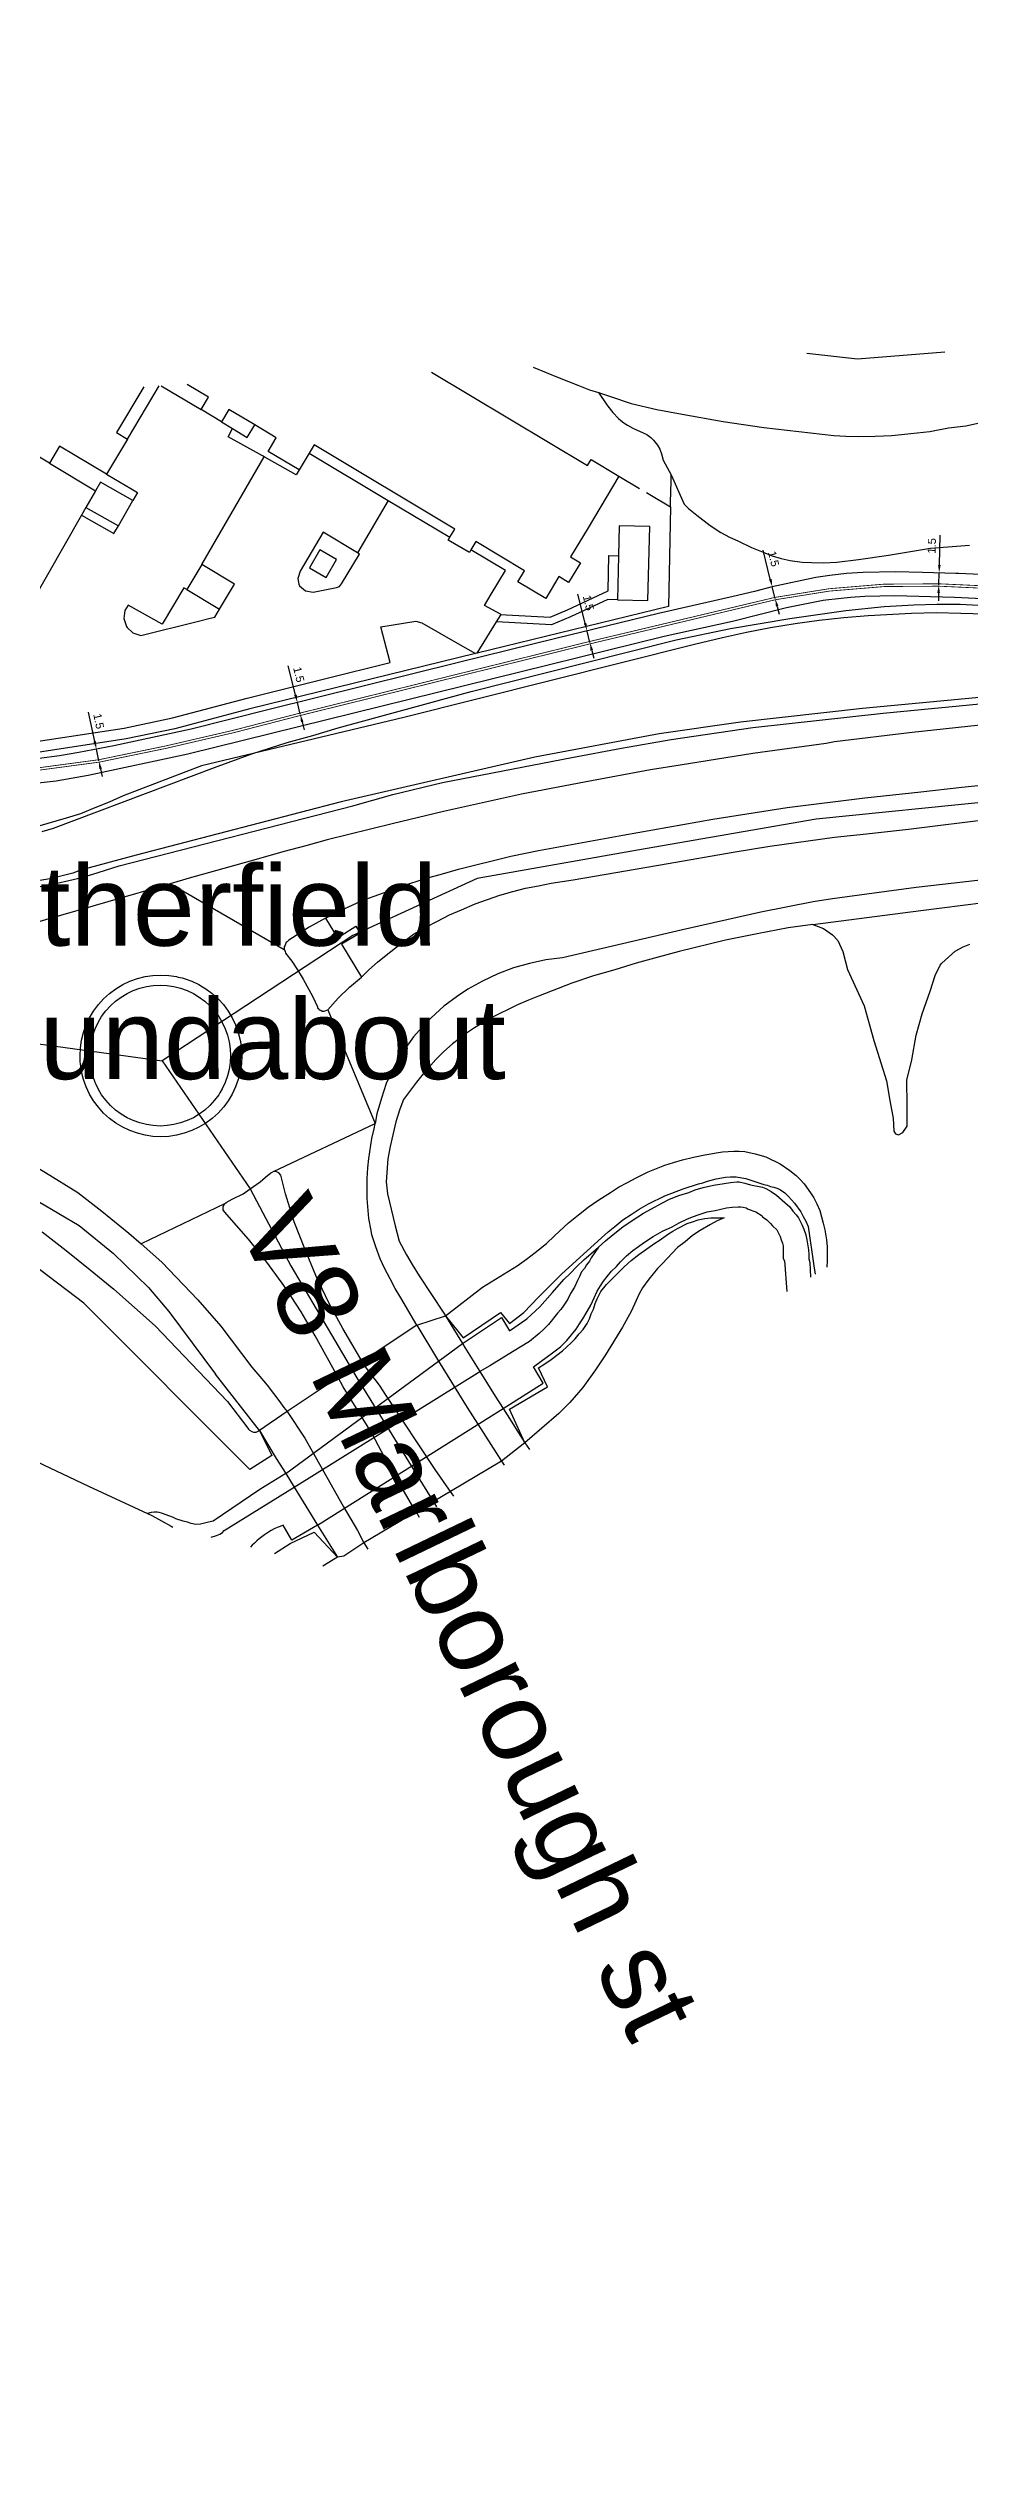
# Model space of a CAD drawing. Header units: millimetres. Extents: x 111502 to 977541, y 8702 to 1044108.
# Drawn here: x 487256.2 to 487371.3, y 236916.3 to 237219.1 of the extents above; entities that cross this region are included whole.
import ezdxf

# ---------------------------------------------------------------- set-up
doc = ezdxf.new("R2010")
doc.units = ezdxf.units.MM
doc.header["$LTSCALE"] = 0.25
doc.linetypes.add('DASHED2', pattern=[9.525, 6.35, -3.175])
for name, color, linetype in [('E HVSS As Laid Dimensions', 30, 'Continuous'), ('E HVSS As Laid HV', 10, 'Continuous'), ('X HVSS Site Background', 8, 'Continuous')]:
    doc.layers.add(name, color=color, linetype=linetype)
doc.styles.add('Arial', font='arial.ttf')
doc.dimstyles.new('HVSS AsLaid', dxfattribs={"dimtxt": 1, "dimasz": 1, "dimexe": 0, "dimexo": 0, "dimgap": 0.5, "dimtad": 1, "dimdec": 1, "dimzin": 1, "dimdsep": 46, "dimtxsty": 'Arial', "dimcen": 0.09, "dimadec": 0, "dimazin": 0, "dimtfac": 1, "dimtdec": 1, "dimtmove": 0, "dimatfit": 3, "dimfxl": 1, "dimtolj": 1, "dimtzin": 0, "dimarcsym": 0})

# ---------------------------------------------------------------- blocks, each defined once
blk = doc.blocks.new('OS MAP 060722')
at = {"layer": 'X HVSS Site Background'}
for points in [[(-1708.34, -1944.81), (-1703.11, -1955.78), (-1693.36, -1977.9), (-1687.38, -1990.36), (-1681.28, -2009.31), (-1661.38, -2013.31), (-1644.61, -2016.4), (-1630.11, -2018.78), (-1614.23, -2022.03), (-1589.61, -2026.78), (-1579.48, -2028.53), (-1571.86, -2029.53), (-1560.18, -2030.91), (-1540.18, -2033.66)], [(-1493.83, -1946.97), (-1490.58, -1948.31), (-1488.27, -1949.22), (-1486.78, -1949.81), (-1485.66, -1950.17)], [(-1459.62, -1945.24), (-1453.32, -1945.93), (-1442.41, -1945.06)], [(-1542.48, -1949.44), (-1545.91, -1955.17), (-1544.53, -1955.99)], [(-1544.53, -1955.99), (-1540.56, -1949.34)], [(-1540.3, -1949.33), (-1535.33, -1952.3)], [(-1535.33, -1952.3), (-1534.41, -1950.75), (-1537.07, -1949.16)], [(-1506.52, -1947.62), (-1487.04, -1959.27), (-1486.59, -1958.53), (-1483.11, -1960.61)], [(-1485.66, -1950.17), (-1484.18, -1950.66), (-1481.58, -1951.51), (-1478.38, -1952.26), (-1475.23, -1952.86), (-1470.08, -1953.76), (-1465.03, -1954.51), (-1456.28, -1955.51), (-1454.78, -1955.61), (-1453.18, -1955.66), (-1451.08, -1955.61), (-1449.03, -1955.51), (-1447.83, -1955.41), (-1446.63, -1955.26), (-1444.28, -1955.01), (-1441.93, -1954.56), (-1439.78, -1954.31), (-1437.68, -1953.86)], [(-1532.78, -1953.83), (-1535.33, -1952.3)], [(-1528.62, -1954.21), (-1531.85, -1952.28), (-1532.78, -1953.83)], [(-1485.66, -1950.17), (-1484.64, -1951.69), (-1484.52, -1951.86), (-1483.88, -1952.67), (-1483.18, -1953.39), (-1482.67, -1953.82), (-1482.62, -1953.87), (-1482.05, -1954.24), (-1481.36, -1954.6), (-1479.63, -1955.42), (-1479.13, -1955.78), (-1478.78, -1956.12), (-1478.29, -1956.73), (-1478.01, -1957.25), (-1477.79, -1957.82), (-1477.57, -1958.6), (-1476.6, -1960.46)], [(-1554.28, -1958.99), (-1559.28, -1956)], [(-1544.53, -1955.99), (-1547.15, -1960.37)], [(-1532.78, -1953.83), (-1531.4, -1954.65)], [(-1532.78, -1953.83), (-1531.4, -1954.65)], [(-1527.45, -1958.2), (-1527.67, -1958.08), (-1531.96, -1955.68), (-1531.4, -1954.65)], [(-1531.4, -1954.65), (-1529.55, -1955.76), (-1528.62, -1954.21)], [(-1523.08, -1959.83), (-1526.94, -1957.51), (-1525.93, -1955.82), (-1528.62, -1954.21)], [(-1547.15, -1960.37), (-1553.01, -1956.86), (-1554.28, -1958.99)], [(-1554.28, -1958.99), (-1548.52, -1962.44)], [(-1535.22, -1971.65), (-1527.45, -1958.2)], [(-1523.08, -1959.83), (-1523.44, -1960.43), (-1527.45, -1958.2)], [(-1521.82, -1957.72), (-1523.08, -1959.83)], [(-1504.23, -1968.25), (-1503.62, -1967.22), (-1521.21, -1956.69), (-1521.82, -1957.72)], [(-1521.82, -1957.72), (-1511.93, -1963.64)], [(-1543.86, -1963.66), (-1547.9, -1961.35), (-1548.52, -1962.44)], [(-1547.15, -1960.37), (-1546.93, -1960.5), (-1544.12, -1962.16), (-1543.28, -1962.64), (-1543.86, -1963.66)], [(-1483.11, -1960.61), (-1486.96, -1967.05), (-1489.15, -1970.71), (-1487.93, -1971.44), (-1489.4, -1973.89), (-1490.61, -1973.16), (-1492.24, -1975.88), (-1495.73, -1973.8), (-1494.9, -1972.43), (-1500.98, -1968.79), (-1501.6, -1969.82)], [(-1483.11, -1960.61), (-1480.53, -1962.15)], [(-1476.67, -1964.46), (-1476.66, -1963.87), (-1476.61, -1961.29), (-1476.6, -1960.46)], [(-1476.6, -1960.46), (-1474.98, -1964.11), (-1474.43, -1964.65), (-1473.4, -1965.47), (-1471.73, -1966.76), (-1470.39, -1967.66), (-1469.28, -1968.24), (-1468.26, -1968.71), (-1466.55, -1969.52), (-1465.09, -1970.12), (-1463.95, -1970.58), (-1462.85, -1970.89), (-1461.74, -1971.13), (-1460.22, -1971.34), (-1459.06, -1971.41), (-1457.59, -1971.43), (-1455.91, -1971.37), (-1453.19, -1971.04), (-1449.42, -1970.47), (-1444.19, -1969.61), (-1439.3, -1969.22)], [(-1549.71, -1964.51), (-1550.26, -1965.48)], [(-1548.52, -1962.44), (-1549.71, -1964.51)], [(-1549.71, -1964.51), (-1545.66, -1966.82)], [(-1545.66, -1966.82), (-1543.86, -1963.66)], [(-1511.93, -1963.64), (-1515.8, -1970.19)], [(-1511.93, -1963.64), (-1504.23, -1968.25)], [(-1476.67, -1964.46), (-1476.71, -1966.51), (-1476.91, -1976.9), (-1500.82, -1982.74)], [(-1479.68, -1962.67), (-1479.26, -1962.91), (-1476.67, -1964.46)], [(-1550.26, -1965.48), (-1558.61, -1980.12)], [(-1550.26, -1965.48), (-1546.8, -1967.45), (-1546.21, -1967.79), (-1545.66, -1966.82)], [(-1220.73, -1966.04), (-1213.45, -1977.93), (-1206.98, -1994.09), (-1205.04, -2000.24), (-1226.38, -1999.59), (-1252.24, -1998.3), (-1288.12, -1996.68), (-1313.98, -1995.71), (-1350.19, -1995.39), (-1380.9, -1997), (-1407.09, -1998.3), (-1436.18, -2001.21), (-1458.49, -2003.47), (-1480.79, -2007.35), (-1500.84, -2010.91), (-1516.36, -2018.02), (-1540.18, -2033.66)], [(-1515.8, -1970.19), (-1520.09, -1967.61), (-1522.93, -1972.48), (-1523.24, -1973.41), (-1523.11, -1974.12), (-1523.01, -1974.3), (-1522.28, -1974.96), (-1521.32, -1975.11), (-1518.4, -1974.51), (-1518.04, -1974.4), (-1517.76, -1974.08), (-1515.54, -1970.34), (-1515.8, -1970.19)], [(-1483.3, -1976.06), (-1479.49, -1976.16), (-1479.26, -1966.89), (-1483.07, -1966.8), (-1483.17, -1970.57)], [(-1521.78, -1972.08), (-1519.68, -1973.28), (-1518.39, -1971.03), (-1520.48, -1969.82), (-1521.78, -1972.08)], [(-1501.6, -1969.82), (-1501.8, -1970.16), (-1504.44, -1968.59), (-1504.23, -1968.25)], [(-1497.85, -1977.88), (-1499.92, -1976.76), (-1499.06, -1975.36), (-1497.27, -1972.41), (-1501.6, -1969.82)], [(-1497.85, -1977.88), (-1497.21, -1977.92), (-1491.71, -1978.22), (-1489.54, -1977.33), (-1484.47, -1974.96), (-1484.37, -1970.54), (-1483.17, -1970.57)], [(-1483.17, -1970.57), (-1483.3, -1976.06)], [(-1416.76, -1973.9), (-1440.63, -1972.76), (-1441.03, -1972.76), (-1445.18, -1972.66), (-1448.58, -1972.56), (-1452.58, -1972.66), (-1454.68, -1972.76), (-1456.78, -1973.01), (-1458.51, -1973.28), (-1463.95, -1974.45), (-1466.18, -1975.01), (-1468.83, -1975.66), (-1478.18, -1977.76), (-1489.29, -1980.49), (-1490.83, -1980.87), (-1503.18, -1983.91), (-1526.8, -1989.78), (-1536.58, -1992.21), (-1546.23, -1994.31), (-1550.58, -1995.16), (-1553.03, -1995.56), (-1558.08, -1996.21)], [(-1535.22, -1971.65), (-1537.1, -1974.78)], [(-1533.02, -1977.22), (-1531.15, -1974.09), (-1535.22, -1971.65)], [(-1354.29, -1979.9), (-1441.18, -1975.76), (-1448.63, -1975.56), (-1452.38, -1975.66), (-1454.18, -1975.76), (-1457.28, -1976.11), (-1457.58, -1976.16), (-1462.18, -1977.06), (-1468.93, -1978.76), (-1477.48, -1980.66), (-1502.43, -1986.81), (-1536.98, -1995.36), (-1549.43, -1998.01), (-1553.43, -1998.71), (-1560.58, -1999.51)], [(-1555.18, -2005.01), (-1553.78, -2004.61), (-1533.63, -1997.01), (-1528.98, -1995.31), (-1524.58, -1993.91), (-1521.38, -1993.01), (-1518.18, -1992.06), (-1501.58, -1987.51), (-1482.08, -1982.61), (-1475.98, -1981.06), (-1469.18, -1979.66), (-1465.48, -1979.01), (-1461.78, -1978.41), (-1454.78, -1977.41), (-1449.98, -1976.91), (-1446.28, -1976.71), (-1443.38, -1976.61), (-1440.48, -1976.61), (-1393.58, -1979.16), (-1353.83, -1980.76), (-1328.38, -1981.91)], [(-1537.1, -1974.78), (-1537.46, -1974.58), (-1540.2, -1979.11), (-1544.42, -1976.74), (-1544.84, -1977.41), (-1544.96, -1978.38), (-1544.64, -1979.39), (-1544.56, -1979.51), (-1543.86, -1980.18), (-1542.86, -1980.51), (-1535.8, -1978.76), (-1534.17, -1978.36), (-1533.62, -1978.22), (-1533.02, -1977.22)], [(-1537.1, -1974.78), (-1533.02, -1977.22)], [(-1483.3, -1976.06), (-1484.5, -1976.03), (-1489.15, -1978.21), (-1491.55, -1979.19), (-1498.42, -1978.81)], [(-1354.75, -1981.63), (-1368.93, -1981.11), (-1431.23, -1978.31), (-1434.28, -1978.06), (-1437.38, -1977.86), (-1440.38, -1977.76), (-1443.43, -1977.71), (-1446.58, -1977.76), (-1451.98, -1978.06), (-1455.03, -1978.31), (-1458.08, -1978.66), (-1461.08, -1979.06), (-1464.18, -1979.56), (-1467.18, -1980.16), (-1470.18, -1980.81), (-1473.68, -1981.66), (-1509.98, -1990.76), (-1535.28, -1996.81), (-1545.08, -2000.56), (-1546.83, -2001.36), (-1548.58, -2002.06), (-1550.38, -2002.81), (-1552.18, -2003.36), (-1555.78, -2004.41)], [(-1589.98, -1985.06), (-1588.15, -1986.86), (-1586.32, -1988.01), (-1585.12, -1988.51), (-1584.29, -1988.76), (-1582.15, -1989.08), (-1576.89, -1989.41), (-1577.25, -1994.16), (-1572.61, -1994.41), (-1567.13, -1994.47), (-1562.06, -1994.28), (-1555.93, -1993.77), (-1544.94, -1992.09), (-1538.91, -1990.82), (-1529.56, -1988.35), (-1519.73, -1985.89), (-1511.68, -1983.89), (-1512.86, -1979.42), (-1508.49, -1978.73), (-1507.75, -1978.93), (-1503.24, -1981.53), (-1501.04, -1982.79)], [(-1500.82, -1982.74), (-1498.42, -1978.81)], [(-1498.42, -1978.81), (-1497.85, -1977.88)], [(-1556.23, -2012.01), (-1554.38, -2011.71), (-1550.78, -2010.91), (-1548.98, -2010.41), (-1545.58, -2009.31), (-1516.38, -2001.81), (-1511.38, -2000.41), (-1505.18, -1998.91), (-1488.98, -1995.76), (-1482.78, -1994.61), (-1476.58, -1993.51), (-1466.38, -1992.01), (-1450.08, -1990.21), (-1429.83, -1988.26), (-1379.98, -1985.01), (-1374.08, -1984.51), (-1363.98, -1984.01), (-1358.08, -1983.81), (-1355.25, -1983.81), (-1354.75, -1981.63)], [(-1328.38, -1981.91), (-1328.78, -1982.56), (-1337.58, -1982.71), (-1365.78, -1983.31), (-1388.38, -1984.41), (-1415.58, -1986.16), (-1444.28, -1988.86), (-1452.68, -1989.66), (-1467.93, -1991.36), (-1478.08, -1992.81), (-1493.63, -1995.71), (-1517.83, -2001.31), (-1543.43, -2007.96), (-1550.38, -2009.86), (-1551.33, -2010.21), (-1552.33, -2010.46), (-1553.98, -2010.91), (-1555.98, -2011.21)], [(-1501.04, -1982.79), (-1529.23, -1989.68), (-1538.59, -1992.17), (-1544.7, -1993.45), (-1555.77, -1995.14), (-1561.98, -1995.66), (-1567.11, -1995.85), (-1576.74, -1996.13), (-1578.35, -1993.93), (-1579.39, -1992.93), (-1587.22, -1991.24), (-1594.49, -1987.04)], [(-1500.82, -1982.74), (-1501.04, -1982.79)], [(-1436.83, -1991.61), (-1446.48, -1992.66), (-1456.18, -1993.81), (-1457.23, -1994.01), (-1466.38, -1995.26), (-1475.48, -1996.71), (-1479.18, -1997.31), (-1487.23, -1998.81), (-1495.28, -2000.36), (-1496.03, -2000.51), (-1505.03, -2002.51), (-1511.43, -2004.06), (-1519.58, -2006.06), (-1522.23, -2006.81), (-1524.93, -2007.51), (-1529.18, -2008.71), (-1536.83, -2010.86), (-1539.2, -2011.55)], [(-1519.78, -2015.86), (-1519.28, -2015.56), (-1517.83, -2014.86), (-1514.98, -2013.56), (-1511.23, -2012.21), (-1509.23, -2011.51), (-1507.18, -2010.86), (-1505.18, -2010.31), (-1503.18, -2009.71), (-1496.63, -2008.11), (-1493.18, -2007.41), (-1482.63, -2005.46), (-1471.38, -2003.46), (-1462.08, -2002.01), (-1452.38, -2000.81), (-1445.38, -2000.06), (-1440.28, -1999.46), (-1426.63, -1998.06)], [(-1515.28, -2023.21), (-1514.38, -2022.31), (-1513.28, -2021.36), (-1512.18, -2020.46), (-1511.03, -2019.56), (-1508.78, -2017.86), (-1507.23, -2016.96), (-1505.78, -2016.21), (-1504.28, -2015.41), (-1502.78, -2014.81), (-1501.08, -2014.06), (-1497.98, -2012.96), (-1496.38, -2012.51), (-1494.78, -2012.11), (-1493.18, -2011.81), (-1491.58, -2011.46), (-1488.83, -2011.06), (-1476.98, -2009.01), (-1468.83, -2007.61), (-1464.28, -2006.86), (-1456.18, -2005.71), (-1452.18, -2005.31), (-1446.93, -2004.71), (-1436.23, -2003.41)], [(-1435.38, -2010.81), (-1445.98, -2012.01), (-1451.23, -2012.71), (-1456.43, -2013.41), (-1458.83, -2013.81), (-1465.38, -2015.11), (-1472.58, -2016.71), (-1475.18, -2017.31), (-1490.18, -2020.81), (-1492.23, -2021.06), (-1494.28, -2021.51), (-1496.28, -2022.06), (-1498.23, -2022.81), (-1500.18, -2023.71), (-1501.98, -2024.71), (-1503.28, -2025.61), (-1504.98, -2026.86), (-1506.58, -2028.31), (-1507.38, -2029.11), (-1508.78, -2030.66), (-1509.93, -2032.31), (-1510.98, -2034.01), (-1511.38, -2034.71), (-1512.18, -2036.51), (-1512.78, -2038.36), (-1513.38, -2040.31), (-1513.58, -2041.51)], [(-1539.2, -2011.55), (-1554.78, -2016.06), (-1556.33, -2016.51), (-1559.03, -2017.21), (-1560.72, -2017.58)], [(-1524.93, -2019.81), (-1539.2, -2011.55)], [(-1458.87, -2016.62), (-1445.41, -2014.9), (-1434.9, -2013.55), (-1424.61, -2012.24), (-1424.6, -2012.23)], [(-1458.87, -2016.62), (-1457.57, -2017.12), (-1456.42, -2017.92), (-1455.75, -2018.64), (-1455.12, -2020.01), (-1454.56, -2022.26), (-1452.46, -2026.82), (-1451.25, -2031.12), (-1449.7, -2036.18), (-1449.4, -2037.9), (-1449.3, -2038.42), (-1448.91, -2040.65), (-1448.87, -2040.86), (-1448.76, -2042.48), (-1448.58, -2042.81), (-1448.2, -2042.91), (-1447.64, -2042.64), (-1447.09, -2041.85), (-1447.1, -2041.39), (-1447.1, -2039.25), (-1447.15, -2036.08), (-1446.51, -2033.56), (-1445.96, -2030.47), (-1445.24, -2027.79), (-1444.23, -2024.95), (-1443.62, -2023.03), (-1442.96, -2021.7), (-1442.77, -2021.45), (-1441.11, -2019.96), (-1440.12, -2019.41), (-1439.29, -2019.08)], [(-1519.78, -2015.86), (-1521.83, -2016.96), (-1524.38, -2018.61), (-1524.58, -2018.81), (-1524.68, -2018.86), (-1524.83, -2019.21), (-1524.93, -2019.41), (-1524.93, -2019.81)], [(-1519.78, -2015.86), (-1518.28, -2018.31), (-1515.98, -2016.86), (-1515.43, -2017.71), (-1517.78, -2019.11), (-1515.28, -2023.21)], [(-1458.87, -2016.62), (-1461.98, -2017.06), (-1465.83, -2017.81), (-1469.78, -2018.61), (-1475.58, -2020.01), (-1478.23, -2020.71), (-1480.98, -2021.46), (-1483.63, -2022.31), (-1486.28, -2023.06), (-1488.98, -2023.96), (-1493.18, -2025.61), (-1494.43, -2026.11), (-1495.78, -2026.66), (-1499.18, -2028.36), (-1501.18, -2029.56), (-1502.18, -2030.21), (-1503.93, -2031.56), (-1504.98, -2032.51), (-1505.4, -2032.93), (-1505.98, -2033.51), (-1507.58, -2035.31), (-1508.43, -2036.36), (-1510.03, -2038.51), (-1510.48, -2039.71), (-1510.98, -2041.31), (-1511.38, -2042.91), (-1511.68, -2044.36), (-1511.98, -2045.91), (-1512.18, -2048.81), (-1512.03, -2050.31), (-1511.09, -2054.3), (-1510.58, -2056.22), (-1509.67, -2057.91), (-1508.97, -2059.12), (-1508.06, -2060.56), (-1504.98, -2065.21), (-1504.78, -2065.56)], [(-1524.93, -2019.81), (-1524.83, -2019.96), (-1524.78, -2020.21), (-1523.98, -2021.21), (-1523.28, -2022.31), (-1522.58, -2023.46), (-1521.38, -2025.66), (-1520.78, -2026.91), (-1520.78, -2027.06), (-1520.63, -2027.16), (-1520.58, -2027.31), (-1520.38, -2027.36), (-1520.18, -2027.46), (-1519.93, -2027.46), (-1519.48, -2027.31)], [(-1532.5, -2039.43), (-1532.54, -2039.47), (-1533.21, -2040.2), (-1533.94, -2040.87), (-1534.74, -2041.46), (-1535.59, -2041.97), (-1536.48, -2042.39), (-1537.42, -2042.73), (-1538.38, -2042.97), (-1539.36, -2043.11), (-1540.35, -2043.16), (-1541.34, -2043.11), (-1542.32, -2042.97), (-1543.28, -2042.73), (-1544.22, -2042.39), (-1545.11, -2041.97), (-1545.96, -2041.46), (-1546.76, -2040.87), (-1547.5, -2040.2), (-1548.16, -2039.47), (-1548.75, -2038.67), (-1549.26, -2037.82), (-1549.69, -2036.93), (-1550.02, -2035.99), (-1550.26, -2035.03), (-1550.41, -2034.05), (-1550.43, -2033.81), (-1550.45, -2033.06), (-1550.41, -2032.07), (-1550.26, -2031.09), (-1550.02, -2030.13), (-1549.69, -2029.19), (-1549.26, -2028.3), (-1548.75, -2027.45), (-1548.16, -2026.65), (-1547.5, -2025.91), (-1546.76, -2025.25), (-1545.96, -2024.66), (-1545.11, -2024.15), (-1544.22, -2023.72), (-1543.28, -2023.39), (-1542.32, -2023.15), (-1541.34, -2023), (-1540.35, -2022.95), (-1539.36, -2023), (-1538.38, -2023.15), (-1538.18, -2023.2), (-1537.7, -2023.31), (-1537.42, -2023.39), (-1536.48, -2023.72), (-1535.59, -2024.15), (-1535.15, -2024.41), (-1534.74, -2024.66), (-1533.94, -2025.25), (-1533.21, -2025.91), (-1532.54, -2026.65), (-1531.95, -2027.45), (-1531.44, -2028.3), (-1531.01, -2029.19), (-1530.68, -2030.13), (-1530.44, -2031.09), (-1530.29, -2032.07), (-1530.25, -2033.06), (-1530.29, -2034.05), (-1530.44, -2035.03), (-1530.68, -2035.99), (-1531.01, -2036.93), (-1531.44, -2037.82), (-1531.95, -2038.67), (-1532.5, -2039.43)], [(-1532.99, -2037.69), (-1533.12, -2037.91), (-1533.64, -2038.6), (-1534.22, -2039.24), (-1534.86, -2039.82), (-1535.55, -2040.33), (-1536.29, -2040.78), (-1537.07, -2041.15), (-1537.89, -2041.44), (-1538.72, -2041.65), (-1539.58, -2041.77), (-1540.44, -2041.82), (-1541.3, -2041.77), (-1542.15, -2041.65), (-1542.99, -2041.44), (-1543.8, -2041.15), (-1544.58, -2040.78), (-1545.33, -2040.33), (-1546.02, -2039.82), (-1546.66, -2039.24), (-1547.24, -2038.6), (-1547.75, -2037.91), (-1548.2, -2037.17), (-1548.45, -2036.64), (-1548.56, -2036.39), (-1548.86, -2035.57), (-1549.07, -2034.74), (-1549.19, -2033.88), (-1549.23, -2033.02), (-1549.19, -2032.16), (-1549.07, -2031.31), (-1548.86, -2030.47), (-1548.56, -2029.66), (-1548.2, -2028.88), (-1547.75, -2028.13), (-1547.24, -2027.44), (-1546.66, -2026.8), (-1546.02, -2026.22), (-1545.33, -2025.71), (-1544.58, -2025.26), (-1543.8, -2024.9), (-1542.99, -2024.6), (-1542.15, -2024.39), (-1541.3, -2024.27), (-1540.44, -2024.23), (-1539.58, -2024.27), (-1539.33, -2024.3), (-1538.72, -2024.39), (-1537.89, -2024.6), (-1537.07, -2024.9), (-1536.29, -2025.26), (-1535.55, -2025.71), (-1534.86, -2026.22), (-1534.22, -2026.8), (-1533.64, -2027.44), (-1533.12, -2028.13), (-1532.68, -2028.88), (-1532.31, -2029.66), (-1532.02, -2030.47), (-1531.81, -2031.31), (-1531.68, -2032.16), (-1531.64, -2033.02), (-1531.68, -2033.88), (-1531.81, -2034.74), (-1532.02, -2035.57), (-1532.31, -2036.39), (-1532.68, -2037.17), (-1532.99, -2037.69)], [(-1519.48, -2027.31), (-1518.18, -2025.86), (-1516.78, -2024.46), (-1515.28, -2023.21)], [(-1519.48, -2027.31), (-1513.58, -2041.51)], [(-1540.18, -2033.66), (-1529.18, -2049.66), (-1524.11, -2059.28), (-1515.86, -2073.28), (-1505.93, -2089.41)], [(-1528.03, -2079.86), (-1526.48, -2083.01), (-1529.23, -2084.76), (-1549.98, -2063.96), (-1557.58, -2058.16)], [(-1555.18, -2055.06), (-1552.18, -2057.36), (-1549.18, -2059.81), (-1546.23, -2062.21), (-1541.08, -2066.81), (-1532.03, -2076.26), (-1529.48, -2079.56), (-1529.38, -2079.71), (-1529.28, -2079.81), (-1528.98, -2080.01), (-1528.78, -2080.06), (-1528.43, -2080.06), (-1528.28, -2080.01), (-1528.03, -2079.86)], [(-1613.78, -2036.86), (-1601.58, -2038.46), (-1593.33, -2039.71), (-1585.43, -2040.86), (-1580.33, -2041.66), (-1578.38, -2041.91), (-1574.78, -2042.81), (-1573.03, -2043.36), (-1571.33, -2044.01), (-1569.58, -2044.71), (-1568.03, -2045.36), (-1566.58, -2046.11), (-1560.78, -2048.56), (-1555.62, -2051.27), (-1550.54, -2054.26), (-1546.28, -2057.75), (-1541.91, -2062.02), (-1539.36, -2064.99), (-1533.52, -2072.84)], [(-1568.35, -2040.83), (-1564.59, -2042.18), (-1561.95, -2043.47), (-1558.41, -2045.41), (-1554.78, -2047.62), (-1550.72, -2050.11), (-1547.74, -2052.46), (-1544.35, -2055.2), (-1542.82, -2056.54)], [(-1526.28, -2047.51), (-1513.58, -2041.51)], [(-1508.38, -2066.71), (-1510.38, -2063.31), (-1511.08, -2062.11), (-1511.68, -2060.91), (-1512.38, -2059.66), (-1512.93, -2058.41), (-1513.48, -2056.91), (-1513.98, -2055.41), (-1514.08, -2054.86), (-1514.38, -2053.36), (-1514.58, -2050.86), (-1514.58, -2048.36), (-1514.48, -2047.06), (-1514.38, -2045.86), (-1513.98, -2043.36), (-1513.68, -2042.16), (-1513.58, -2041.51)], [(-1504.78, -2065.56), (-1500.18, -2061.96), (-1495.83, -2059.31), (-1494.68, -2058.46), (-1493.58, -2057.61), (-1492.18, -2056.51), (-1491.18, -2055.56), (-1489.43, -2053.91), (-1488.18, -2052.91), (-1486.98, -2051.96), (-1485.63, -2051.06), (-1484.18, -2050.11), (-1483.18, -2049.46), (-1482.03, -2048.86), (-1480.98, -2048.31), (-1479.48, -2047.56), (-1478.43, -2047.11), (-1477.38, -2046.71), (-1476.28, -2046.36), (-1475.18, -2046.06), (-1473.78, -2045.71), (-1472.38, -2045.41), (-1471.63, -2045.31), (-1470.98, -2045.16), (-1470.18, -2045.06), (-1468.78, -2044.96), (-1468.08, -2044.96), (-1467.38, -2045.01), (-1466.08, -2045.31), (-1464.78, -2045.66), (-1462.98, -2046.56), (-1461.78, -2047.36), (-1460.98, -2048.01), (-1460.48, -2048.51), (-1459.98, -2049.06), (-1459.18, -2050.16), (-1458.78, -2050.81), (-1458.38, -2051.56), (-1458.03, -2052.36), (-1457.58, -2053.96), (-1457.38, -2054.81), (-1457.18, -2056.06), (-1457.08, -2056.91), (-1457.08, -2058.61), (-1457.15, -2059.45)], [(-1532.38, -2051.56), (-1532.18, -2051.36), (-1531.43, -2050.96), (-1530.08, -2050.31), (-1529.18, -2049.66), (-1527.93, -2048.81), (-1527.28, -2048.21), (-1526.63, -2047.66), (-1526.28, -2047.51)], [(-1515.18, -2071.24), (-1515.78, -2070.26), (-1517.63, -2067.11), (-1519.38, -2063.91), (-1520.98, -2060.51), (-1522.38, -2057.16), (-1523.68, -2053.81), (-1524.78, -2050.31), (-1525.38, -2047.96), (-1525.63, -2047.66), (-1525.98, -2047.51), (-1526.28, -2047.51)], [(-1504.78, -2065.56), (-1502.58, -2068.31), (-1497.93, -2065.11), (-1496.78, -2066.51), (-1494.98, -2065.11), (-1493.18, -2063.21), (-1490.23, -2060.31), (-1485.28, -2055.81), (-1484.48, -2055.06), (-1483.63, -2054.36), (-1482.63, -2053.56), (-1481.58, -2052.86), (-1480.58, -2052.21), (-1479.43, -2051.56), (-1477.38, -2050.56), (-1475.08, -2049.66), (-1473.18, -2049.06), (-1472.63, -2048.91), (-1472.03, -2048.71), (-1470.98, -2048.41), (-1469.78, -2048.21), (-1469.18, -2048.16), (-1468.48, -2048.16), (-1467.28, -2048.36), (-1465.03, -2049.11), (-1464.58, -2049.21), (-1464.18, -2049.36), (-1463.78, -2049.46), (-1463.28, -2049.61), (-1462.93, -2049.81), (-1462.38, -2050.16), (-1461.93, -2050.61), (-1461.18, -2051.46), (-1460.38, -2052.56), (-1460.08, -2053.11), (-1459.78, -2053.71), (-1459.48, -2054.36), (-1458.78, -2059.31), (-1458.58, -2060.33)], [(-1485.68, -2056.96), (-1484.78, -2056.16), (-1483.83, -2055.36), (-1482.63, -2054.41), (-1481.48, -2053.61), (-1480.03, -2052.71), (-1478.58, -2051.91), (-1477.68, -2051.41), (-1476.78, -2050.96), (-1475.63, -2050.51), (-1474.38, -2050.11), (-1473.58, -2049.81), (-1472.58, -2049.51), (-1471.28, -2049.21), (-1469.98, -2049.01), (-1469.18, -2048.86), (-1468.38, -2048.81), (-1468.08, -2048.81), (-1467.38, -2048.96), (-1466.68, -2049.16), (-1465.18, -2049.46), (-1464.78, -2049.61), (-1464.08, -2050.01), (-1463.43, -2050.46), (-1462.38, -2051.36), (-1461.78, -2051.91), (-1461.38, -2052.46), (-1460.98, -2052.91), (-1460.68, -2053.31), (-1460.28, -2054.11), (-1460.03, -2054.71), (-1459.78, -2055.41), (-1459.63, -2056.06), (-1459.43, -2057.31), (-1459.38, -2057.86), (-1459.38, -2058.41), (-1459.28, -2058.86), (-1459.19, -2060.7)], [(-1621.43, -2052.51), (-1621.18, -2052.71), (-1609.38, -2058.51), (-1596.78, -2064.46), (-1580.83, -2071.91), (-1564.03, -2079.91), (-1549.38, -2086.81), (-1542.03, -2090.26)], [(-1532.38, -2051.56), (-1542.82, -2056.54)], [(-1518.21, -2073.26), (-1521.08, -2068.06), (-1522.83, -2065.06), (-1524.68, -2062.16), (-1525.18, -2061.46), (-1527.23, -2058.66), (-1529.38, -2055.96), (-1532.38, -2052.56), (-1532.58, -2052.31), (-1532.58, -2051.91), (-1532.38, -2051.56)], [(-1497.58, -2077.11), (-1492.58, -2073.96), (-1493.78, -2071.91), (-1491.23, -2070.06), (-1490.43, -2069.41), (-1489.63, -2068.61), (-1489.03, -2067.91), (-1488.48, -2067.21), (-1488.03, -2066.56), (-1487.63, -2065.91), (-1487.08, -2065.01), (-1486.63, -2064.21), (-1486.23, -2063.31), (-1485.83, -2062.46), (-1485.43, -2061.81), (-1485.03, -2061.21), (-1484.58, -2060.61), (-1484.03, -2059.96), (-1483.43, -2059.36), (-1482.93, -2058.81), (-1482.18, -2058.06), (-1481.38, -2057.36), (-1480.68, -2056.86), (-1480.03, -2056.41), (-1478.83, -2055.61), (-1477.68, -2054.96), (-1476.48, -2054.41), (-1475.58, -2053.91), (-1474.63, -2053.46), (-1473.93, -2053.16), (-1473.08, -2052.86), (-1472.08, -2052.56), (-1471.08, -2052.36), (-1469.68, -2052.06), (-1468.98, -2051.96), (-1468.23, -2051.91), (-1467.93, -2051.91), (-1467.58, -2051.96), (-1467.23, -2052.06), (-1466.98, -2052.21), (-1466.03, -2052.56), (-1465.23, -2053.06), (-1465.18, -2053.16), (-1464.63, -2053.56), (-1464.18, -2054.01), (-1463.93, -2054.31), (-1463.38, -2054.81), (-1462.98, -2055.61), (-1462.83, -2056.06), (-1462.68, -2056.46), (-1462.58, -2056.81), (-1462.58, -2058.36), (-1462.43, -2058.66), (-1462.14, -2062.51)], [(-1494.88, -2081.41), (-1496.78, -2077.21), (-1492.03, -2074.41), (-1493.18, -2072.06), (-1492.38, -2071.56), (-1491.58, -2071.01), (-1490.18, -2069.91), (-1489.08, -2068.91), (-1488.58, -2068.41), (-1488.08, -2067.81), (-1487.58, -2067.26), (-1487.08, -2066.51), (-1486.78, -2065.91), (-1486.58, -2065.31), (-1486.28, -2064.71), (-1486.08, -2064.01), (-1485.83, -2063.41), (-1485.38, -2062.51), (-1484.68, -2061.61), (-1482.48, -2059.41), (-1481.58, -2058.61), (-1480.63, -2057.86), (-1478.63, -2056.46), (-1478.08, -2056.11), (-1476.93, -2055.31), (-1476.38, -2054.96), (-1475.78, -2054.61), (-1474.58, -2054.01), (-1473.93, -2053.81), (-1473.23, -2053.56), (-1472.38, -2053.36), (-1471.63, -2053.31), (-1469.98, -2053.31)], [(-1469.98, -2053.31), (-1470.83, -2053.66), (-1471.68, -2054.11), (-1472.98, -2054.86), (-1473.93, -2055.51), (-1474.83, -2056.31), (-1475.78, -2057.01), (-1477.08, -2058.36), (-1477.68, -2059.01), (-1478.28, -2059.61), (-1478.83, -2060.31), (-1479.38, -2060.96), (-1480.18, -2062.06), (-1480.58, -2062.81), (-1480.98, -2063.61), (-1481.58, -2065.01), (-1482.68, -2066.96), (-1484.78, -2070.41), (-1486.03, -2072.31), (-1487.63, -2074.51), (-1489.23, -2076.36), (-1490.63, -2077.76), (-1494.88, -2081.41)], [(-1542.82, -2056.54), (-1540.22, -2058.84), (-1535.73, -2063.55), (-1532.86, -2066.83), (-1528.98, -2071.96)], [(-1502.68, -2069.01), (-1497.78, -2065.76), (-1496.78, -2067.41), (-1494.63, -2065.91), (-1492.98, -2064.41), (-1491.43, -2062.61), (-1489.98, -2061.01), (-1489.18, -2060.21), (-1488.43, -2059.41), (-1487.48, -2058.51), (-1486.63, -2057.81), (-1485.68, -2056.96)], [(-1485.68, -2056.96), (-1486.58, -2058.31), (-1486.78, -2058.71), (-1487.18, -2059.16), (-1487.43, -2059.61), (-1487.78, -2060.06), (-1488.03, -2060.61), (-1488.28, -2061.11), (-1488.68, -2061.96), (-1489.18, -2062.76), (-1489.48, -2063.46), (-1489.98, -2064.21), (-1490.38, -2064.76), (-1490.78, -2065.21), (-1491.93, -2066.61), (-1492.48, -2067.21), (-1493.08, -2067.76), (-1494.28, -2068.76), (-1496.43, -2070.06), (-1499.23, -2071.81), (-1500.48, -2072.51)], [(-1508.38, -2066.71), (-1515.18, -2071.24)], [(-1508.38, -2066.71), (-1504.78, -2065.56)], [(-1508.38, -2066.71), (-1505.68, -2071.21), (-1502.08, -2077.01), (-1497.78, -2083.71)], [(-1504.78, -2065.56), (-1502.68, -2069.01)], [(-1524.75, -2085.24), (-1502.68, -2069.01)], [(-1502.68, -2069.01), (-1502.38, -2069.51), (-1500.48, -2072.51)], [(-1528.03, -2079.86), (-1533.52, -2072.84)], [(-1528.98, -2071.96), (-1527.98, -2073.11), (-1527.08, -2074.21), (-1526.28, -2075.26), (-1525.63, -2076.11), (-1524.98, -2077.01), (-1524.58, -2077.51)], [(-1518.21, -2073.26), (-1524.58, -2077.51)], [(-1523.68, -2086.96), (-1500.48, -2072.51)], [(-1515.18, -2071.24), (-1518.21, -2073.26)], [(-1508.46, -2090.05), (-1508.58, -2089.86), (-1511.93, -2084.06), (-1513.98, -2080.21), (-1517.58, -2074.41), (-1518.21, -2073.26)], [(-1504.17, -2087.5), (-1504.38, -2087.21), (-1506.08, -2084.76), (-1512.18, -2075.51), (-1513.03, -2074.21), (-1514.78, -2071.91), (-1515.18, -2071.24)], [(-1500.48, -2072.51), (-1498.58, -2075.56), (-1497.58, -2077.11)], [(-1520.78, -2091.71), (-1497.58, -2077.11)], [(-1497.58, -2077.11), (-1494.88, -2081.41)], [(-1524.58, -2077.51), (-1528.03, -2079.86)], [(-1528.03, -2079.86), (-1525.93, -2083.36), (-1524.75, -2085.24)], [(-1524.58, -2077.51), (-1522.38, -2080.81), (-1519.63, -2085.71), (-1517.58, -2089.31), (-1515.78, -2092.36), (-1514.98, -2093.91)], [(-1494.88, -2081.41), (-1497.78, -2083.71)], [(-1494.88, -2081.41), (-1494.27, -2082.25)], [(-1524.75, -2085.24), (-1527.98, -2087.26), (-1533.83, -2091.21), (-1534.38, -2091.31), (-1535.38, -2091.56), (-1535.98, -2091.61), (-1536.58, -2091.51), (-1537.03, -2091.31), (-1537.58, -2091.21), (-1538.48, -2090.91), (-1538.78, -2090.76), (-1540.28, -2090.21), (-1540.58, -2090.11), (-1540.83, -2090.06), (-1541.18, -2090.06), (-1541.58, -2090.11), (-1542.03, -2090.26)], [(-1524.75, -2085.24), (-1523.68, -2086.96)], [(-1497.78, -2083.71), (-1504.17, -2087.5)], [(-1497.78, -2083.71), (-1497.44, -2084.2)], [(-1534.07, -2093.18), (-1533.38, -2093.01), (-1532.98, -2092.81), (-1532.63, -2092.61), (-1532.43, -2092.36), (-1523.68, -2086.96)], [(-1523.68, -2086.96), (-1520.78, -2091.71)], [(-1504.17, -2087.5), (-1508.46, -2090.05)], [(-1503.76, -2088.08), (-1504.17, -2087.5)], [(-1542.03, -2090.26), (-1541.48, -2090.51), (-1539.08, -2091.81), (-1538.85, -2091.94)], [(-1525.08, -2091.71), (-1525.46, -2091.85), (-1525.83, -2092.01), (-1526.19, -2092.18), (-1526.55, -2092.37), (-1526.9, -2092.57), (-1527.42, -2092.9), (-1527.74, -2093.14), (-1528.06, -2093.39), (-1528.37, -2093.65), (-1528.66, -2093.93), (-1528.95, -2094.21), (-1529.17, -2094.45)], [(-1520.78, -2091.71), (-1523.98, -2093.56), (-1525.08, -2091.71)], [(-1520.78, -2091.71), (-1518.28, -2095.71)], [(-1508.46, -2090.05), (-1514.98, -2093.91)], [(-1508.46, -2090.05), (-1508.06, -2090.72)], [(-1526.14, -2095.24), (-1524.18, -2094.01), (-1521.18, -2092.56), (-1518.28, -2095.71)], [(-1514.98, -2093.91), (-1517.48, -2095.56), (-1518.28, -2095.71)], [(-1514.98, -2093.91), (-1514.5, -2094.68)], [(-1518.28, -2095.71), (-1520.1, -2096.81)]]:
    blk.add_lwpolyline(points, dxfattribs=at)
blk = doc.blocks.new('*D1914')
at = {"layer": 'Defpoints', "color": 0, "transparency": 16777216}
for p in [(487262.17, 237131.58), (487262.49, 237130.11), (487262.49, 237130.11)]:
    blk.add_point(p, dxfattribs=at)
at = {"layer": 'E HVSS As Laid Dimensions', "color": 0, "lineweight": -2, "transparency": 16777216}
for p, q in [((487261.97, 237132.55), (487261.19, 237136.21)), ((487262.49, 237130.11), (487262.17, 237131.58)), ((487262.7, 237129.13), (487262.9, 237128.15))]:
    blk.add_line(p, q, dxfattribs=at)
at = {"layer": 'E HVSS As Laid Dimensions', "color": 0, "transparency": 16777216}
for points in [[(487262.13, 237132.59), (487261.8, 237132.52), (487262.17, 237131.58)], [(487262.86, 237129.16), (487262.53, 237129.1), (487262.49, 237130.11)]]:
    blk.add_solid(points, dxfattribs=at)
at = {"layer": 'E HVSS As Laid Dimensions', "color": 0, "transparency": 16777216, "insert": (487262.46, 237135.08), "char_height": 1, "attachment_point": 5, "rotation": 282.0162, "style": 'Arial'}
blk.add_mtext('\\A1;1.5', dxfattribs=at)
blk = doc.blocks.new('*D1915')
at = {"layer": 'Defpoints', "color": 0, "transparency": 16777216}
for p in [(487287.29, 237137.4), (487287.65, 237135.95), (487287.65, 237135.95)]:
    blk.add_point(p, dxfattribs=at)
at = {"layer": 'E HVSS As Laid Dimensions', "color": 0, "lineweight": -2, "transparency": 16777216}
for p, q in [((487287.05, 237138.37), (487286.15, 237142)), ((487287.65, 237135.95), (487287.29, 237137.4)), ((487287.89, 237134.98), (487288.13, 237134))]:
    blk.add_line(p, q, dxfattribs=at)
at = {"layer": 'E HVSS As Laid Dimensions', "color": 0, "transparency": 16777216}
for points in [[(487287.21, 237138.41), (487286.88, 237138.33), (487287.29, 237137.4)], [(487288.05, 237135.02), (487287.73, 237134.94), (487287.65, 237135.95)]]:
    blk.add_solid(points, dxfattribs=at)
at = {"layer": 'E HVSS As Laid Dimensions', "color": 0, "transparency": 16777216, "insert": (487287.46, 237140.91), "char_height": 1, "attachment_point": 5, "rotation": 283.8996, "style": 'Arial'}
blk.add_mtext('\\A1;1.5', dxfattribs=at)
blk = doc.blocks.new('*D1916')
at = {"layer": 'Defpoints', "color": 0, "transparency": 16777216}
for p in [(487323.48, 237146.35), (487323.84, 237144.9), (487323.84, 237144.9)]:
    blk.add_point(p, dxfattribs=at)
at = {"layer": 'E HVSS As Laid Dimensions', "color": 0, "lineweight": -2, "transparency": 16777216}
for p, q in [((487323.24, 237147.33), (487322.34, 237150.95)), ((487323.84, 237144.9), (487323.48, 237146.35)), ((487324.07, 237143.93), (487324.31, 237142.96))]:
    blk.add_line(p, q, dxfattribs=at)
at = {"layer": 'E HVSS As Laid Dimensions', "color": 0, "transparency": 16777216}
for points in [[(487323.4, 237147.37), (487323.08, 237147.29), (487323.48, 237146.35)], [(487324.24, 237143.97), (487323.91, 237143.89), (487323.84, 237144.9)]]:
    blk.add_solid(points, dxfattribs=at)
at = {"layer": 'E HVSS As Laid Dimensions', "color": 0, "transparency": 16777216, "insert": (487323.65, 237149.87), "char_height": 1, "attachment_point": 5, "rotation": 283.847, "style": 'Arial'}
blk.add_mtext('\\A1;1.5', dxfattribs=at)
blk = doc.blocks.new('*D1917')
at = {"layer": 'Defpoints', "color": 0, "transparency": 16777216}
for p in [(487346.63, 237151.86), (487346.99, 237150.4), (487346.99, 237150.4)]:
    blk.add_point(p, dxfattribs=at)
at = {"layer": 'E HVSS As Laid Dimensions', "color": 0, "lineweight": -2, "transparency": 16777216}
for p, q in [((487346.38, 237152.83), (487345.47, 237156.45)), ((487346.99, 237150.4), (487346.63, 237151.86)), ((487347.24, 237149.43), (487347.48, 237148.46))]:
    blk.add_line(p, q, dxfattribs=at)
at = {"layer": 'E HVSS As Laid Dimensions', "color": 0, "transparency": 16777216}
for points in [[(487346.55, 237152.87), (487346.22, 237152.79), (487346.63, 237151.86)], [(487347.4, 237149.47), (487347.08, 237149.39), (487346.99, 237150.4)]]:
    blk.add_solid(points, dxfattribs=at)
at = {"layer": 'E HVSS As Laid Dimensions', "color": 0, "transparency": 16777216, "insert": (487346.79, 237155.37), "char_height": 1, "attachment_point": 5, "rotation": 284.1361, "style": 'Arial'}
blk.add_mtext('\\A1;1.5', dxfattribs=at)
blk = doc.blocks.new('*D1919')
at = {"layer": 'Defpoints', "color": 0, "transparency": 16777216}
for p in [(487367.47, 237153.6), (487367.43, 237152.1), (487367.43, 237152.1)]:
    blk.add_point(p, dxfattribs=at)
at = {"layer": 'E HVSS As Laid Dimensions', "color": 0, "lineweight": -2, "transparency": 16777216}
for p, q in [((487367.5, 237154.6), (487367.6, 237158.33)), ((487367.43, 237152.1), (487367.47, 237153.6)), ((487367.41, 237151.1), (487367.38, 237150.1))]:
    blk.add_line(p, q, dxfattribs=at)
at = {"layer": 'E HVSS As Laid Dimensions', "color": 0, "transparency": 16777216}
for points in [[(487367.34, 237154.6), (487367.67, 237154.6), (487367.47, 237153.6)], [(487367.24, 237151.11), (487367.57, 237151.1), (487367.43, 237152.1)]]:
    blk.add_solid(points, dxfattribs=at)
at = {"layer": 'E HVSS As Laid Dimensions', "color": 0, "transparency": 16777216, "insert": (487366.56, 237156.99), "char_height": 1, "attachment_point": 5, "rotation": 88.4622, "style": 'Arial'}
blk.add_mtext('\\A1;1.5', dxfattribs=at)

msp = doc.modelspace()

# ---------------------------------------------------------------- linework, layer by layer
at = {"lineweight": 0}
msp.add_circle((488727.82, 239008.33), 11388.42, dxfattribs=at)
at = {"layer": 'E HVSS As Laid HV', "linetype": 'DASHED2', "lineweight": 0, "flags": 128}
for points in [[(487041.64, 236922.24, 0.1, 0.1, 0), (487052.34, 236927.38, 0.1, 0.1, 0), (487061.17, 236931.36, 0.1, 0.1, 0), (487071.55, 236936.78, 0.1, 0.1, 0.049206), (487075.09, 236939.27, 0.1, 0.1, 0), (487080.41, 236944.3, 0.1, 0.1, 0), (487090.69, 236955.03, 0.1, 0.1, -0.022224), (487103.64, 236965.88, 0.1, 0.1, 0), (487111.82, 236972.01, 0.1, 0.1, 0), (487127.93, 236983.67, 0.1, 0.1, 0), (487145.64, 236995.26, 0.1, 0.1, 0), (487154.81, 237001.37, 0.1, 0.1, 0), (487162.79, 237006.4, 0.1, 0.1, 0), (487171.79, 237012.48, 0.1, 0.1, 0), (487180.19, 237019, 0.1, 0.1, 0.216772), (487186.55, 237032.47, 0.1, 0.1, 0.118619), (487184.48, 237043.53, 0.1, 0.1, -0.00419), (487179.85, 237053.88, 0.1, 0.1, -0.148705), (487181.84, 237069.54, 0.1, 0.1, 0.205213), (487182.17, 237079.21, 0.1, 0.1, -0.164141), (487181.73, 237083.75, 0.1, 0.1, 0), (487187.41, 237101.32, 0.1, 0.1, 0), (487190.14, 237110.21, 0.1, 0.1, 0.050253), (487191.59, 237120.75, 0.1, 0.1, 0), (487192.69, 237127.59, 0.1, 0.1, -0.297728), (487195.72, 237130.96, 0.1, 0.1, -0.099829), (487203.47, 237131.02, 0.1, 0.1, 0), (487223.27, 237127.08, 0.1, 0.1, 0.065372), (487240.67, 237125.53, 0.1, 0.1, 0.159128), (487244.45, 237126.67, 0.1, 0.1, -0.131997), (487248.32, 237128.37, 0.1, 0.1, 0), (487262.46, 237130.26, 0.1, 0.1, 0.018515), (487287.61, 237136.09, 0.1, 0.1, 0), (487323.8, 237145.04, 0.1, 0.1, 0), (487346.96, 237150.55, 0.1, 0.1, -0.056982), (487367.44, 237152.25, 0.1, 0.1, 0), (487410.39, 237150.26, 0.1, 0.1, 0), (487468.06, 237147.5, 0.1, 0.1, -0.00259), (487499.87, 237145.46, 0.1, 0.1, 0), (487526.11, 237143.02, 0.1, 0.1, -0.099883), (487531.12, 237141.23, 0.1, 0.1, 0), (487535.57, 237139.08, 0, 0, 0)], [(487041.77, 236921.97, 0.1, 0.1, 0), (487052.47, 236927.11, 0.1, 0.1, 0), (487061.3, 236931.09, 0.1, 0.1, 0), (487071.66, 236936.55, 0.1, 0.1, 0.055298), (487075.28, 236939.07, 0.1, 0.1, 0), (487080.62, 236944.09, 0.1, 0.1, 0), (487090.9, 236954.82, 0.1, 0.1, -0.022209), (487103.82, 236965.64, 0.1, 0.1, 0), (487112, 236971.76, 0.1, 0.1, 0), (487128.1, 236983.43, 0.1, 0.1, 0), (487145.8, 236995.01, 0.1, 0.1, 0), (487154.97, 237001.11, 0.1, 0.1, 0), (487162.95, 237006.15, 0.1, 0.1, 0), (487171.97, 237012.24, 0.1, 0.1, 0), (487180.38, 237018.77, 0.1, 0.1, 0.216785), (487186.85, 237032.46, 0.1, 0.1, 0.118573), (487184.76, 237043.65, 0.1, 0.1, -0.004177), (487180.14, 237053.96, 0.1, 0.1, -0.148332), (487182.11, 237069.42, 0.1, 0.1, 0.205318), (487182.44, 237079.33, 0.1, 0.1, -0.163957), (487182.02, 237083.67, 0.1, 0.1, 0), (487187.69, 237101.23, 0.1, 0.1, 0), (487190.43, 237110.14, 0.1, 0.1, 0.050167), (487191.89, 237120.72, 0.1, 0.1, 0), (487192.98, 237127.55, 0.1, 0.1, -0.29724), (487195.79, 237130.66, 0.1, 0.1, -0.099718), (487203.41, 237130.73, 0.1, 0.1, 0), (487223.21, 237126.79, 0.1, 0.1, 0.065324), (487240.68, 237125.23, 0.1, 0.1, 0.159151), (487244.63, 237126.43, 0.1, 0.1, -0.132229), (487248.36, 237128.07, 0.1, 0.1, 0), (487262.51, 237129.96, 0.1, 0.1, 0.018519), (487287.68, 237135.8, 0.1, 0.1, 0), (487323.87, 237144.75, 0.1, 0.1, 0), (487347.03, 237150.26, 0.1, 0.1, -0.056936), (487367.43, 237151.95, 0.1, 0.1, 0), (487410.38, 237149.96, 0.1, 0.1, 0), (487468.04, 237147.2, 0.1, 0.1, -0.00259), (487499.85, 237145.16, 0.1, 0.1, 0), (487526.08, 237142.72, 0.1, 0.1, -0.1), (487530.98, 237140.97, 0.1, 0.1, 0), (487535.44, 237138.81, 0, 0, 0)]]:
    msp.add_lwpolyline(points, format="xyseb", dxfattribs=at)

# ---------------------------------------------------------------- block references
at = {"layer": 'E HVSS As Laid HV', "linetype": 'DASHED2', "lineweight": 0}
msp.add_blockref('OS MAP 060722', (488810.58, 239126.31), dxfattribs=at)

# ---------------------------------------------------------------- texts
at = {"lineweight": 0, "insert": (487237.21, 237117.02), "char_height": 10, "attachment_point": 1, "style": 'Arial'}
msp.add_mtext_dynamic_manual_height_columns('Netherfield Roundabout', width=73.4573, gutter_width=10, heights=[0], dxfattribs=at)
at = {"lineweight": 0, "insert": (487288.62, 237076.76), "char_height": 10, "attachment_point": 1, "rotation": 295.6947, "style": 'Arial'}
msp.add_mtext_dynamic_manual_height_columns('V8 Marlborough st', width=236.9922, gutter_width=10, heights=[0], dxfattribs=at)

# ---------------------------------------------------------------- dimensions: what is measured, and where the dimension line sits
at = {"layer": 'E HVSS As Laid Dimensions'}
for base, p1, p2, angle, picture, middle in [((487346.99, 237150.4), (487346.63, 237151.86), (487346.99, 237150.4), 284.1361, '*D1917', (487345.81, 237155.12)), ((487367.43, 237152.1), (487367.47, 237153.6), (487367.43, 237152.1), 268.4622, '*D1919', (487367.57, 237156.97)), ((487323.84, 237144.9), (487323.48, 237146.35), (487323.84, 237144.9), 283.847, '*D1916', (487322.67, 237149.62)), ((487287.65, 237135.95), (487287.29, 237137.4), (487287.65, 237135.95), 283.8996, '*D1915', (487286.48, 237140.67)), ((487262.49, 237130.11), (487262.17, 237131.58), (487262.49, 237130.11), 282.0162, '*D1914', (487261.47, 237134.87))]:
    dim = msp.add_linear_dim(base=base, p1=p1, p2=p2, angle=angle, dimstyle='HVSS AsLaid', dxfattribs=at)
    dim.commit()
    dim.dimension.update_dxf_attribs({"geometry": picture, "text_midpoint": middle, "dimtype": 161})

doc.saveas('drawing.dxf')
